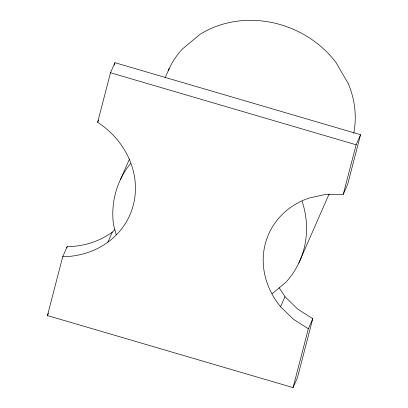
<?xml version="1.0" encoding="UTF-8"?>
<svg xmlns="http://www.w3.org/2000/svg" width="408" height="408" viewBox="0 0 408 408"><rect width="100%" height="100%" fill="white"/><g stroke="black" fill="none" stroke-linecap="round" stroke-linejoin="round"><path stroke-width="0.61" d="M279.21 287.839L284.998 296.662L297.646 309.065L312.768 318.704L297.488 377.533L293.066 387.6L47.445 315.562L62.725 256.739L67.142 246.667A81.646 73.134 23.7 0 0 112.322 232.091L114.847 229.775M62.725 256.739A81.646 73.134 23.7 0 0 133.299 205.102A81.646 73.134 23.7 0 0 97.639 122.313L110.512 72.746L114.934 62.679L360.555 134.711L347.682 184.278L343.261 194.346L325.63 194.381L308.785 198.135A78.912 70.686 23.7 0 0 280.577 306.734L293.225 319.132L308.346 328.772L293.066 387.6M66.825 247.896L67.142 246.667M114.296 65.122L114.934 62.679M343.261 194.346L356.138 144.784L360.555 134.711M97.639 122.313L98.624 120.074M47.445 315.562L48.425 313.329M120.549 179.362L129.474 159.028M165.174 77.704L169.254 68.411M107.901 242.163L112.322 232.091M298.794 263.084L329.139 193.953M280.577 306.734L284.998 296.662M308.346 328.772L312.768 318.704M272.111 293.735L285.921 282.26A98.425 88.164 23.7 0 0 302.048 201.134M110.512 72.746L356.138 144.784M116.163 234.61L113.49 224.772A98.471 88.204 23.7 0 1 130.57 163.511M168.224 70.661A98.471 88.204 23.7 0 1 182.126 49.235L200.195 34.216A98.471 88.204 23.7 0 1 335.845 62.261L348.284 83.645A98.425 88.164 23.7 0 1 353.762 133.171"/></g></svg>
